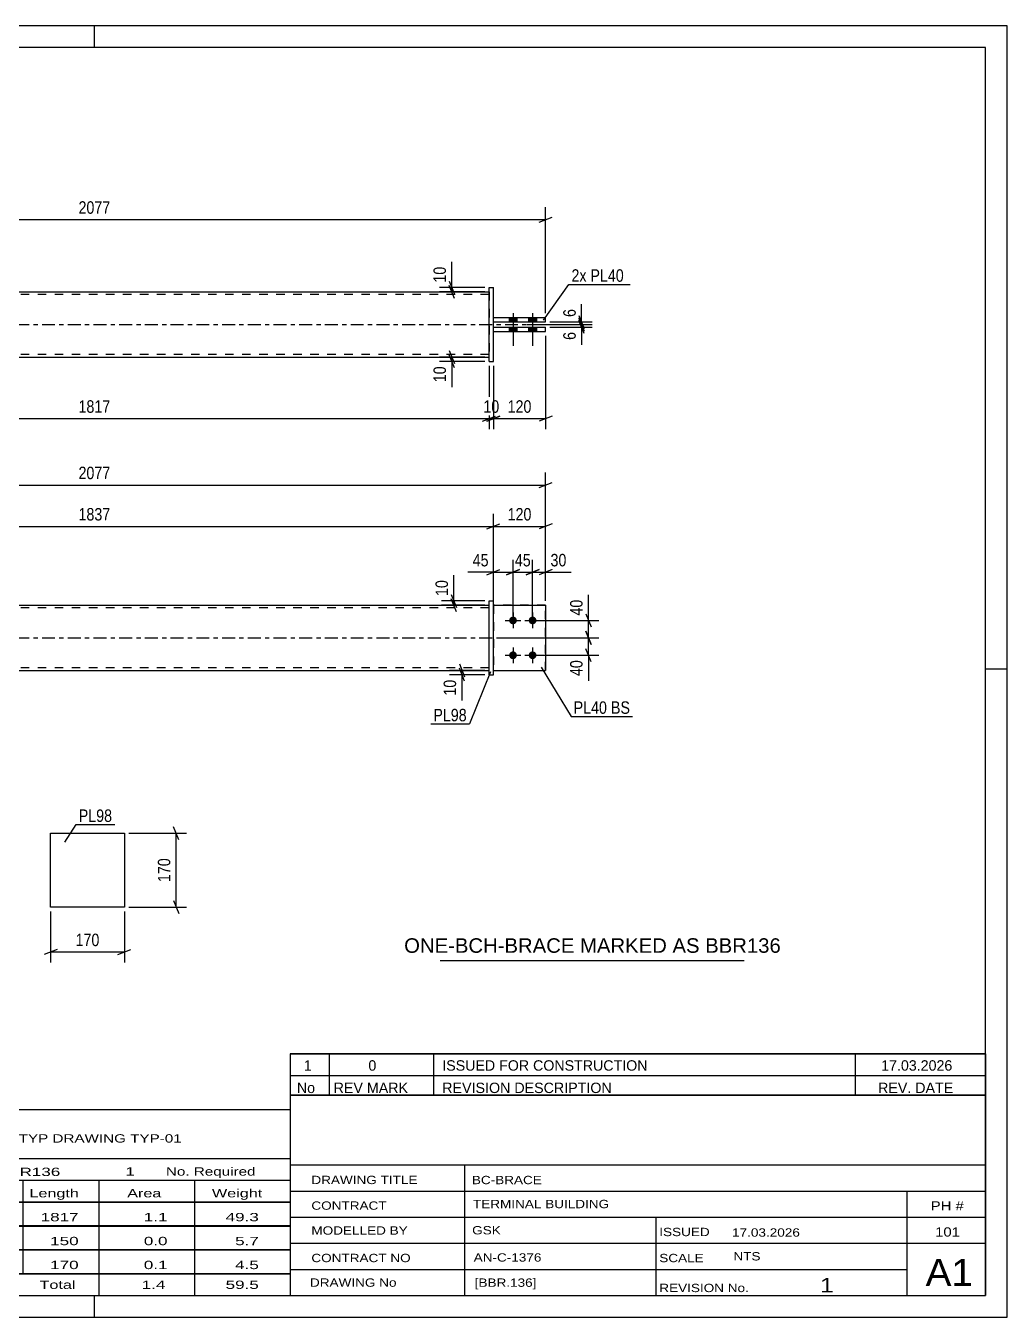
# Model space of a CAD drawing. Header units: millimetres. Extents: x 0 to 420, y 0 to 297.
# Drawn here: x 194.2 to 420, y 0 to 297 of the extents above; entities that cross this region are included whole.
import ezdxf

# ---------------------------------------------------------------- set-up
doc = ezdxf.new("R2010")
doc.units = ezdxf.units.MM
doc.linetypes.add('DXK_LINE_DOT2', pattern=[3.9198, 1.9599, -1.9599])
doc.linetypes.add('DXK_LINE_DOT3', pattern=[5.9187, 2.979, -0.9799, 0.9799, -0.9799])
doc.styles.add('Arial', font='ARIAL.TTF', dxfattribs={"height": 0.2})
doc.styles.add('Arial Narrow', font='ARIALN.TTF', dxfattribs={"height": 0.2})

# ---------------------------------------------------------------- blocks, each defined once
blk = doc.blocks.new('Unknown-580605734-1163')
at = {"color": 5, "linetype": 'Continuous'}
for p, q in [((420, 297), (0, 297)), ((210, 292), (210, 297)), ((420, 0), (420, 297)), ((415, 292), (5, 292)), ((415, 5), (415, 292)), ((420, 149), (415, 149)), ((5, 5), (415, 5)), ((210, 0), (210, 5)), ((0, 0), (420, 0))]:
    blk.add_line(p, q, dxfattribs=at)
blk = doc.blocks.new('Part-580605734-1823 - 1791')
at = {"color": 2, "linetype": 'Continuous'}
for p, q in [((301.78, 163.74), (313.78, 163.74)), ((313.78, 163.74), (313.78, 148.74)), ((301.78, 148.74), (313.78, 148.74))]:
    blk.add_line(p, q, dxfattribs=at)
at = {"color": 7, "linetype": 'DXK_LINE_DOT2'}
blk.add_line((301.78, 163.74), (301.78, 148.74), dxfattribs=at)
blk = doc.blocks.new('Part-580605734-1803 - 1791')
at = {"color": 2, "linetype": 'Continuous'}
for p, q in [((300.78, 147.74), (300.78, 164.74)), ((300.78, 164.74), (301.78, 164.74)), ((301.78, 147.74), (301.78, 164.74)), ((300.78, 147.74), (301.78, 147.74))]:
    blk.add_line(p, q, dxfattribs=at)
blk = doc.blocks.new('Part-580605734-1828 - 1791')
at = {"color": 2, "linetype": 'Continuous'}
for p, q in [((119.12, 163.74), (300.78, 163.74)), ((119.12, 148.74), (300.78, 148.74))]:
    blk.add_line(p, q, dxfattribs=at)
at = {"color": 7, "linetype": 'DXK_LINE_DOT2'}
for p, q in [((119.12, 148.74), (119.12, 163.74)), ((300.78, 148.74), (300.78, 163.74)), ((300.78, 163.14), (119.12, 163.14)), ((300.78, 149.34), (119.12, 149.34))]:
    blk.add_line(p, q, dxfattribs=at)
at = {"color": 7, "linetype": 'DXK_LINE_DOT3'}
blk.add_line((109.12, 156.24), (310.78, 156.24), dxfattribs=at)
blk = doc.blocks.new('Bolt-580605734-1834 - 1791')
at = {"linetype": 'Continuous'}
for points in [[(306.28, 161.14, -1), (306.28, 159.34, -1)], [(310.78, 161.14, -1), (310.78, 159.34, -1)], [(306.28, 153.14, -1), (306.28, 151.34, -1)], [(310.78, 153.14, -1), (310.78, 151.34, -1)]]:
    blk.add_hatch(color=1, dxfattribs=at).paths.add_polyline_path(points)
at = {"color": 1, "linetype": 'Continuous'}
for p, q in [((306.28, 162.04), (306.28, 158.44)), ((310.78, 162.04), (310.78, 158.44)), ((304.48, 160.24), (308.08, 160.24)), ((308.98, 160.24), (312.58, 160.24)), ((304.48, 152.24), (308.08, 152.24)), ((306.28, 154.04), (306.28, 150.44)), ((308.98, 152.24), (312.58, 152.24)), ((310.78, 154.04), (310.78, 150.44))]:
    blk.add_line(p, q, dxfattribs=at)
blk = doc.blocks.new('Part-580605734-1839 - 1791')
at = {"color": 7, "linetype": 'DXK_LINE_DOT2'}
for p, q in [((313.78, 163.74), (301.78, 163.74)), ((301.78, 163.74), (301.78, 148.74)), ((313.78, 148.74), (313.78, 163.74)), ((301.78, 148.74), (313.78, 148.74))]:
    blk.add_line(p, q, dxfattribs=at)
blk = doc.blocks.new('Part-580605734-2139 - 2128')
at = {"color": 2, "linetype": 'Continuous'}
for p, q in [((300.78, 219.81), (300.78, 236.81)), ((300.78, 236.81), (301.78, 236.81)), ((301.78, 219.81), (301.78, 236.81)), ((300.78, 219.81), (301.78, 219.81))]:
    blk.add_line(p, q, dxfattribs=at)
blk = doc.blocks.new('Bolt-580605734-2133 - 2128')
at = {"linetype": 'Continuous'}
for points in [[(307.18, 229.91), (305.38, 229.91), (305.38, 228.91), (307.18, 228.91)], [(307.18, 229.91), (305.38, 229.91), (305.38, 228.91), (307.18, 228.91)], [(311.68, 229.91), (309.88, 229.91), (309.88, 228.91), (311.68, 228.91)], [(311.68, 229.91), (309.88, 229.91), (309.88, 228.91), (311.68, 228.91)], [(307.18, 227.71), (305.38, 227.71), (305.38, 226.71), (307.18, 226.71)], [(307.18, 227.71), (305.38, 227.71), (305.38, 226.71), (307.18, 226.71)], [(311.68, 227.71), (309.88, 227.71), (309.88, 226.71), (311.68, 226.71)], [(311.68, 227.71), (309.88, 227.71), (309.88, 226.71), (311.68, 226.71)]]:
    blk.add_hatch(color=1, dxfattribs=at).paths.add_polyline_path(points)
at = {"color": 1, "linetype": 'Continuous'}
for p, q in [((305.38, 229.91), (305.38, 228.91)), ((305.38, 229.91), (305.38, 228.91)), ((306.28, 230.91), (306.28, 223.41)), ((306.28, 230.91), (306.28, 223.41)), ((307.18, 229.91), (307.18, 228.91)), ((307.18, 229.91), (307.18, 228.91)), ((309.88, 229.91), (309.88, 228.91)), ((309.88, 229.91), (309.88, 228.91)), ((310.78, 230.91), (310.78, 223.41)), ((310.78, 230.91), (310.78, 223.41)), ((311.68, 229.91), (311.68, 228.91)), ((311.68, 229.91), (311.68, 228.91)), ((305.38, 227.71), (305.38, 226.71)), ((305.38, 227.71), (305.38, 226.71)), ((307.18, 227.71), (307.18, 226.71)), ((307.18, 227.71), (307.18, 226.71)), ((309.88, 227.71), (309.88, 226.71)), ((309.88, 227.71), (309.88, 226.71)), ((311.68, 227.71), (311.68, 226.71)), ((311.68, 227.71), (311.68, 226.71))]:
    blk.add_line(p, q, dxfattribs=at)
blk = doc.blocks.new('Part-580605734-2138 - 2128')
at = {"color": 2, "linetype": 'Continuous'}
for p, q in [((119.12, 235.81), (300.78, 235.81)), ((119.12, 220.81), (300.78, 220.81))]:
    blk.add_line(p, q, dxfattribs=at)
at = {"color": 7, "linetype": 'DXK_LINE_DOT2'}
for p, q in [((119.12, 220.81), (119.12, 235.81)), ((300.78, 235.21), (119.12, 235.21)), ((300.78, 235.81), (300.78, 220.81)), ((300.78, 221.41), (119.12, 221.41))]:
    blk.add_line(p, q, dxfattribs=at)
at = {"color": 7, "linetype": 'DXK_LINE_DOT3'}
blk.add_line((109.12, 228.31), (310.78, 228.31), dxfattribs=at)
blk = doc.blocks.new('Part-580605734-2155 - 2128')
at = {"color": 2, "linetype": 'Continuous'}
for p, q in [((301.78, 229.91), (313.78, 229.91)), ((301.78, 228.91), (313.78, 228.91)), ((313.78, 228.91), (313.78, 229.91))]:
    blk.add_line(p, q, dxfattribs=at)
at = {"color": 7, "linetype": 'DXK_LINE_DOT2'}
blk.add_line((301.78, 228.91), (301.78, 229.91), dxfattribs=at)
blk = doc.blocks.new('Part-580605734-2160 - 2128')
at = {"color": 2, "linetype": 'Continuous'}
for p, q in [((301.78, 227.71), (313.78, 227.71)), ((301.78, 226.71), (313.78, 226.71)), ((313.78, 226.71), (313.78, 227.71))]:
    blk.add_line(p, q, dxfattribs=at)
at = {"color": 7, "linetype": 'DXK_LINE_DOT2'}
blk.add_line((301.78, 226.71), (301.78, 227.71), dxfattribs=at)
blk = doc.blocks.new('Part-580605734-1390 - 1374')
at = {"color": 2, "linetype": 'Continuous'}
for p, q in [((199.86, 94.31), (199.86, 111.31)), ((199.86, 111.31), (216.86, 111.31)), ((216.86, 111.31), (216.86, 94.31)), ((216.86, 94.31), (199.86, 94.31))]:
    blk.add_line(p, q, dxfattribs=at)
blk = doc.blocks.new('StraightDimension-580605734-1951 - 1791')
at = {"color": 7, "linetype": 'Continuous'}
for p, q in [((118.12, 157.24), (118.12, 184.73)), ((301.78, 164.74), (301.78, 184.73)), ((119.62, 182.48), (116.62, 181.28)), ((118.12, 181.88), (301.78, 181.88)), ((300.28, 181.28), (303.28, 182.48))]:
    blk.add_line(p, q, dxfattribs=at)
at = {"color": 0}
blk.add_wipeout([(214.21, 182.63), (214.21, 186.83), (205.69, 186.83), (205.69, 182.63)], dxfattribs=at)
at = {"color": 3, "style": 'Arial Narrow'}
blk.add_text('1837', height=2.863, dxfattribs=at).set_placement((206.29, 183.23))
blk = doc.blocks.new('StraightDimension-580605734-1867 - 1791')
at = {"color": 7, "linetype": 'Continuous'}
for p, q in [((306.28, 161.24), (306.28, 174.18)), ((310.78, 161.24), (310.78, 174.18)), ((304.78, 170.73), (307.78, 171.93)), ((306.28, 171.33), (310.78, 171.33)), ((312.28, 171.93), (309.28, 170.73))]:
    blk.add_line(p, q, dxfattribs=at)
at = {"color": 0}
blk.add_wipeout([(310.96, 172.08), (310.96, 176.28), (306.11, 176.28), (306.11, 172.08)], dxfattribs=at)
at = {"color": 3, "style": 'Arial Narrow'}
blk.add_text('45', height=2.863, dxfattribs=at).set_placement((306.71, 172.68))
blk = doc.blocks.new('StraightDimension-580605734-1897 - 1791')
at = {"color": 7, "linetype": 'Continuous'}
for p, q in [((106.12, 164.74), (106.12, 194.24)), ((313.78, 164.74), (313.78, 194.24)), ((107.62, 191.99), (104.62, 190.79)), ((106.12, 191.39), (313.78, 191.39)), ((312.28, 190.79), (315.28, 191.99))]:
    blk.add_line(p, q, dxfattribs=at)
at = {"color": 0}
blk.add_wipeout([(214.21, 192.14), (214.21, 196.34), (205.69, 196.34), (205.69, 192.14)], dxfattribs=at)
at = {"color": 3, "style": 'Arial Narrow'}
blk.add_text('2077', height=2.863, dxfattribs=at).set_placement((206.29, 192.74))
blk = doc.blocks.new('StraightDimension-580605734-1851 - 1791')
at = {"color": 7, "linetype": 'Continuous'}
for p, q in [((301.78, 164.74), (301.78, 174.18)), ((306.28, 161.24), (306.28, 174.18)), ((300.28, 170.73), (303.28, 171.93)), ((301.78, 171.33), (306.28, 171.33)), ((307.78, 171.93), (304.78, 170.73))]:
    blk.add_line(p, q, dxfattribs=at)
at = {"color": 0}
blk.add_wipeout([(301.26, 172.08), (301.26, 176.28), (296.4, 176.28), (296.4, 172.08)], dxfattribs=at)
at = {"color": 7, "linetype": 'Continuous'}
blk.add_line((301.78, 171.33), (295.88, 171.33), dxfattribs=at)
blk.add_line((301.78, 171.33), (295.88, 171.33), dxfattribs=at)
at = {"color": 3, "style": 'Arial Narrow'}
blk.add_text('45', height=2.863, dxfattribs=at).set_placement((297, 172.68))
blk = doc.blocks.new('StraightDimension-580605734-1880 - 1791')
at = {"color": 7, "linetype": 'Continuous'}
for p, q in [((310.78, 161.24), (310.78, 174.18)), ((313.78, 164.74), (313.78, 174.18)), ((309.28, 170.73), (312.28, 171.93)), ((310.78, 171.33), (313.78, 171.33)), ((315.28, 171.93), (312.28, 170.73))]:
    blk.add_line(p, q, dxfattribs=at)
at = {"color": 0}
blk.add_wipeout([(319.17, 172.08), (319.17, 176.28), (314.31, 176.28), (314.31, 172.08)], dxfattribs=at)
at = {"color": 7, "linetype": 'Continuous'}
blk.add_line((313.78, 171.33), (319.69, 171.33), dxfattribs=at)
blk.add_line((313.78, 171.33), (319.69, 171.33), dxfattribs=at)
at = {"color": 3, "style": 'Arial Narrow'}
blk.add_text('30', height=2.863, dxfattribs=at).set_placement((314.91, 172.68))
blk = doc.blocks.new('StraightDimension-580605734-1917 - 1791')
at = {"color": 7, "linetype": 'Continuous'}
for p, q in [((323.03, 161.74), (324.23, 158.74)), ((311.78, 160.24), (326.03, 160.24)), ((324.23, 154.74), (323.03, 157.74)), ((323.63, 156.24), (323.63, 160.24)), ((302.78, 156.24), (326.03, 156.24))]:
    blk.add_line(p, q, dxfattribs=at)
at = {"color": 0}
blk.add_wipeout([(322.88, 165.62), (318.68, 165.62), (318.68, 160.76), (322.88, 160.76)], dxfattribs=at)
at = {"color": 7, "linetype": 'Continuous'}
blk.add_line((323.63, 160.24), (323.63, 166.14), dxfattribs=at)
blk.add_line((323.63, 160.24), (323.63, 166.14), dxfattribs=at)
at = {"color": 3, "style": 'Arial Narrow'}
blk.add_text('40', height=2.863, rotation=90.0002, dxfattribs=at).set_placement((322.28, 161.36))
blk = doc.blocks.new('StraightDimension-580605734-1926 - 1791')
at = {"color": 7, "linetype": 'Continuous'}
for p, q in [((323.03, 157.74), (324.23, 154.74)), ((302.78, 156.24), (326.03, 156.24)), ((323.63, 152.24), (323.63, 156.24)), ((311.78, 152.24), (326.03, 152.24)), ((324.23, 150.74), (323.03, 153.74))]:
    blk.add_line(p, q, dxfattribs=at)
at = {"color": 0}
blk.add_wipeout([(322.88, 151.71), (318.68, 151.71), (318.68, 146.85), (322.88, 146.85)], dxfattribs=at)
at = {"color": 7, "linetype": 'Continuous'}
blk.add_line((323.63, 152.24), (323.63, 146.33), dxfattribs=at)
blk.add_line((323.63, 152.24), (323.63, 146.33), dxfattribs=at)
at = {"color": 3, "style": 'Arial Narrow'}
blk.add_text('40', height=2.863, rotation=90.0002, dxfattribs=at).set_placement((322.28, 147.45))
blk = doc.blocks.new('StraightDimension-580605734-1966 - 1791')
at = {"color": 7, "linetype": 'Continuous'}
for p, q in [((301.78, 164.74), (301.78, 184.73)), ((313.78, 164.74), (313.78, 184.73)), ((300.28, 181.28), (303.28, 182.48)), ((301.78, 181.88), (313.78, 181.88)), ((315.28, 182.48), (312.28, 181.28))]:
    blk.add_line(p, q, dxfattribs=at)
at = {"color": 0}
blk.add_wipeout([(311.13, 182.63), (311.13, 186.83), (304.44, 186.83), (304.44, 182.63)], dxfattribs=at)
at = {"color": 3, "style": 'Arial Narrow'}
blk.add_text('120', height=2.863, dxfattribs=at).set_placement((305.04, 183.23))
blk = doc.blocks.new('StraightDimension-580605734-2080 - 1791')
at = {"color": 7, "linetype": 'Continuous'}
for p, q in [((299.78, 148.74), (291.68, 148.74)), ((293.93, 150.24), (295.13, 147.24)), ((295.13, 146.24), (293.93, 149.24)), ((294.53, 147.74), (294.53, 148.74)), ((299.78, 147.74), (291.68, 147.74))]:
    blk.add_line(p, q, dxfattribs=at)
at = {"color": 0}
blk.add_wipeout([(293.78, 147.21), (289.58, 147.21), (289.58, 142.35), (293.78, 142.35)], dxfattribs=at)
at = {"color": 7, "linetype": 'Continuous'}
blk.add_line((294.53, 147.74), (294.53, 141.83), dxfattribs=at)
blk.add_line((294.53, 147.74), (294.53, 141.83), dxfattribs=at)
at = {"color": 3, "style": 'Arial Narrow'}
blk.add_text('10', height=2.863, rotation=90.0002, dxfattribs=at).set_placement((293.18, 142.95))
blk = doc.blocks.new('StraightDimension-580605734-2089 - 1791')
at = {"color": 7, "linetype": 'Continuous'}
for p, q in [((299.78, 164.74), (289.81, 164.74)), ((299.78, 163.74), (289.81, 163.74)), ((292.06, 166.24), (293.26, 163.24)), ((293.26, 162.24), (292.06, 165.24)), ((292.66, 163.74), (292.66, 164.74))]:
    blk.add_line(p, q, dxfattribs=at)
at = {"color": 0}
blk.add_wipeout([(291.91, 170.12), (287.71, 170.12), (287.71, 165.26), (291.91, 165.26)], dxfattribs=at)
at = {"color": 7, "linetype": 'Continuous'}
blk.add_line((292.66, 164.74), (292.66, 170.64), dxfattribs=at)
blk.add_line((292.66, 164.74), (292.66, 170.64), dxfattribs=at)
at = {"color": 3, "style": 'Arial Narrow'}
blk.add_text('10', height=2.863, rotation=90.0002, dxfattribs=at).set_placement((291.31, 165.86))
blk = doc.blocks.new('StraightDimension-580605734-2196 - 2128')
at = {"color": 7, "linetype": 'Continuous'}
for p, q in [((119.12, 218.81), (119.12, 204.26)), ((300.78, 218.81), (300.78, 204.26)), ((120.62, 207.26), (117.62, 206.06)), ((119.12, 206.66), (300.78, 206.66)), ((299.28, 206.06), (302.28, 207.26))]:
    blk.add_line(p, q, dxfattribs=at)
at = {"color": 0}
blk.add_wipeout([(214.21, 207.41), (214.21, 211.61), (205.69, 211.61), (205.69, 207.41)], dxfattribs=at)
at = {"color": 3, "style": 'Arial Narrow'}
blk.add_text('1817', height=2.863, dxfattribs=at).set_placement((206.29, 208.01))
blk = doc.blocks.new('StraightDimension-580605734-2185 - 2128')
at = {"color": 7, "linetype": 'Continuous'}
for p, q in [((107.62, 253.03), (104.62, 251.83)), ((106.12, 230.91), (106.12, 255.28)), ((312.28, 251.83), (315.28, 253.03)), ((313.78, 230.91), (313.78, 255.28)), ((106.12, 252.43), (313.78, 252.43))]:
    blk.add_line(p, q, dxfattribs=at)
at = {"color": 0}
blk.add_wipeout([(214.21, 253.18), (214.21, 257.38), (205.69, 257.38), (205.69, 253.18)], dxfattribs=at)
at = {"color": 3, "style": 'Arial Narrow'}
blk.add_text('2077', height=2.863, dxfattribs=at).set_placement((206.29, 253.78))
blk = doc.blocks.new('StraightDimension-580605734-2223 - 2128')
at = {"color": 7, "linetype": 'Continuous'}
for p, q in [((300.78, 218.81), (300.78, 204.26)), ((301.78, 218.81), (301.78, 204.26)), ((299.28, 206.06), (302.28, 207.26)), ((303.28, 207.26), (300.28, 206.06)), ((300.78, 206.66), (301.78, 206.66))]:
    blk.add_line(p, q, dxfattribs=at)
at = {"color": 0}
blk.add_wipeout([(303.71, 207.41), (303.71, 211.61), (298.86, 211.61), (298.86, 207.41)], dxfattribs=at)
at = {"color": 3, "style": 'Arial Narrow'}
blk.add_text('10', height=2.863, dxfattribs=at).set_placement((299.46, 208.01))
blk = doc.blocks.new('StraightDimension-580605734-2232 - 2128')
at = {"color": 7, "linetype": 'Continuous'}
for p, q in [((313.78, 225.71), (313.78, 204.26)), ((301.78, 218.81), (301.78, 204.26)), ((300.28, 206.06), (303.28, 207.26)), ((301.78, 206.66), (313.78, 206.66)), ((315.28, 207.26), (312.28, 206.06))]:
    blk.add_line(p, q, dxfattribs=at)
at = {"color": 0}
blk.add_wipeout([(311.13, 207.41), (311.13, 211.61), (304.44, 211.61), (304.44, 207.41)], dxfattribs=at)
at = {"color": 3, "style": 'Arial Narrow'}
blk.add_text('120', height=2.863, dxfattribs=at).set_placement((305.04, 208.01))
blk = doc.blocks.new('StraightDimension-580605734-2243 - 2128')
at = {"color": 7, "linetype": 'Continuous'}
for p, q in [((299.78, 220.81), (289.34, 220.81)), ((299.78, 219.81), (289.34, 219.81)), ((291.59, 222.31), (292.79, 219.31)), ((292.79, 218.31), (291.59, 221.31)), ((292.19, 219.81), (292.19, 220.81))]:
    blk.add_line(p, q, dxfattribs=at)
at = {"color": 0}
blk.add_wipeout([(291.44, 219.29), (287.24, 219.29), (287.24, 214.43), (291.44, 214.43)], dxfattribs=at)
at = {"color": 7, "linetype": 'Continuous'}
blk.add_line((292.19, 219.81), (292.19, 213.9), dxfattribs=at)
blk.add_line((292.19, 219.81), (292.19, 213.9), dxfattribs=at)
at = {"color": 3, "style": 'Arial Narrow'}
blk.add_text('10', height=2.863, rotation=90.0002, dxfattribs=at).set_placement((290.84, 215.03))
blk = doc.blocks.new('StraightDimension-580605734-2264 - 2128')
at = {"color": 7, "linetype": 'Continuous'}
for p, q in [((321.46, 229.81), (322.66, 226.81)), ((322.66, 226.21), (321.46, 229.21)), ((309.53, 228.31), (324.46, 228.31)), ((314.78, 227.71), (324.46, 227.71)), ((322.06, 227.71), (322.06, 228.31))]:
    blk.add_line(p, q, dxfattribs=at)
at = {"color": 0}
blk.add_wipeout([(321.31, 227.19), (317.11, 227.19), (317.11, 224.16), (321.31, 224.16)], dxfattribs=at)
at = {"color": 7, "linetype": 'Continuous'}
blk.add_line((322.06, 227.71), (322.06, 223.63), dxfattribs=at)
blk.add_line((322.06, 227.71), (322.06, 223.63), dxfattribs=at)
at = {"color": 3, "style": 'Arial Narrow'}
blk.add_text('6', height=2.86, rotation=90.0002, dxfattribs=at).set_placement((320.71, 224.76))
blk = doc.blocks.new('StraightDimension-580605734-2273 - 2128')
at = {"color": 7, "linetype": 'Continuous'}
for p, q in [((314.78, 228.91), (324.46, 228.91)), ((321.46, 230.41), (322.66, 227.41)), ((322.66, 226.81), (321.46, 229.81)), ((322.06, 228.31), (322.06, 228.91)), ((309.53, 228.31), (324.46, 228.31))]:
    blk.add_line(p, q, dxfattribs=at)
at = {"color": 0}
blk.add_wipeout([(321.31, 232.46), (317.11, 232.46), (317.11, 229.44), (321.31, 229.44)], dxfattribs=at)
at = {"color": 7, "linetype": 'Continuous'}
blk.add_line((322.06, 228.91), (322.06, 232.99), dxfattribs=at)
blk.add_line((322.06, 228.91), (322.06, 232.99), dxfattribs=at)
at = {"color": 3, "style": 'Arial Narrow'}
blk.add_text('6', height=2.86, rotation=90.0002, dxfattribs=at).set_placement((320.71, 230.04))
blk = doc.blocks.new('StraightDimension-580605734-2282 - 2128')
at = {"color": 7, "linetype": 'Continuous'}
for p, q in [((291.59, 238.31), (292.79, 235.31)), ((299.78, 236.81), (289.34, 236.81)), ((299.78, 235.81), (289.34, 235.81)), ((292.79, 234.31), (291.59, 237.31)), ((292.19, 235.81), (292.19, 236.81))]:
    blk.add_line(p, q, dxfattribs=at)
at = {"color": 0}
blk.add_wipeout([(291.44, 242.19), (287.24, 242.19), (287.24, 237.34), (291.44, 237.34)], dxfattribs=at)
at = {"color": 7, "linetype": 'Continuous'}
blk.add_line((292.19, 236.81), (292.19, 242.72), dxfattribs=at)
blk.add_line((292.19, 236.81), (292.19, 242.72), dxfattribs=at)
at = {"color": 3, "style": 'Arial Narrow'}
blk.add_text('10', height=2.863, rotation=90.0002, dxfattribs=at).set_placement((290.84, 237.94))
blk = doc.blocks.new('StraightDimension-580605734-1402 - 1374')
at = {"color": 7, "linetype": 'Continuous'}
for p, q in [((199.86, 93.31), (199.86, 81.59)), ((216.86, 93.31), (216.86, 81.59)), ((201.36, 84.59), (198.36, 83.39)), ((199.86, 83.99), (216.86, 83.99)), ((215.36, 83.39), (218.36, 84.59))]:
    blk.add_line(p, q, dxfattribs=at)
at = {"color": 0}
blk.add_wipeout([(211.71, 84.74), (211.71, 88.94), (205.02, 88.94), (205.02, 84.74)], dxfattribs=at)
at = {"color": 3, "style": 'Arial Narrow'}
blk.add_text('170', height=2.863, dxfattribs=at).set_placement((205.62, 85.34))
blk = doc.blocks.new('StraightDimension-580605734-1392 - 1374')
at = {"color": 7, "linetype": 'Continuous'}
for p, q in [((217.86, 111.31), (231.16, 111.31)), ((229.36, 109.81), (228.16, 112.81)), ((228.76, 94.31), (228.76, 111.31)), ((228.16, 95.81), (229.36, 92.81)), ((217.86, 94.31), (231.16, 94.31))]:
    blk.add_line(p, q, dxfattribs=at)
at = {"color": 0}
blk.add_wipeout([(228.01, 106.15), (223.81, 106.15), (223.81, 99.47), (228.01, 99.47)], dxfattribs=at)
at = {"color": 3, "style": 'Arial Narrow'}
blk.add_text('170', height=2.863, rotation=90.0002, dxfattribs=at).set_placement((227.41, 100.07))
blk = doc.blocks.new('Unknown-580605734-3703')
at = {"color": 7, "linetype": 'Continuous'}
for p, q in [((255, 51.05), (255, 5)), ((255, 51.05), (415, 51.05)), ((415, 51), (415, 5)), ((255, 35), (415, 35)), ((295.14, 35), (295.14, 5)), ((255, 29), (415, 29)), ((397, 5.05), (397, 29.05)), ((255, 23), (415, 23)), ((339.14, 23), (339.14, 5)), ((255, 17), (415, 17)), ((255, 11), (397, 11)), ((255, 5), (415, 5))]:
    blk.add_line(p, q, dxfattribs=at)
at = {"color": 7, "style": 'Arial Narrow'}
for s, height, width, p in [('DRAWING TITLE', 1.9089, 1.425378, (259.88, 30.61)), ('BC-BRACE', 1.909, 1.425378, (296.81, 30.59)), ('TERMINAL BUILDING', 1.9089, 1.425378, (297.06, 25.07)), ('CONTRACT', 1.909, 1.425378, (259.88, 24.71)), ('MODELLED BY', 1.9089, 1.425378, (259.88, 18.98)), ('GSK', 1.909, 1.425378, (296.88, 19.04)), ('ISSUED', 1.909, 1.425378, (339.94, 18.64)), ('17.03.2026', 1.909, 1.425378, (356.69, 18.52)), ('CONTRACT NO', 1.9089, 1.425378, (259.88, 12.66)), ('AN-C-1376', 1.909, 1.425378, (297.23, 12.78)), ('SCALE', 1.909, 1.425378, (339.94, 12.65)), ('A1', 6.204, 1.25, (401.24, 7.2)), ('DRAWING No', 1.909, 1.425378, (259.56, 7)), ('[BBR.136]', 1.909, 1.425378, (297.46, 6.99)), ('1', 3.34, 1.5, (376.91, 5.68)), ('REVISION No.', 1.9089, 1.425378, (339.94, 5.77))]:
    blk.add_text(s, height=height, dxfattribs=dict(at, width=width)).set_placement(p)
at = {"color": 7, "linetype": 'Continuous', "style": 'Arial Narrow'}
for s, height, width, p in [('PH #', 2.1, 1.42538, (402.4, 24.55)), ('101', 2.1, 1.42538, (403.41, 18.55)), ('NTS', 1.909, 1.425378, (357, 13.05))]:
    blk.add_text(s, height=height, dxfattribs=dict(at, width=width)).set_placement(p)
blk = doc.blocks.new('Unknown-580605734-3704')
at = {"color": 7, "linetype": 'Continuous'}
for p, q in [((255, 60.55), (415, 60.55)), ((415, 60.55), (255, 60.55)), ((255, 60.55), (255, 55.55)), ((264, 60.55), (264, 55.55)), ((288, 60.55), (288, 55.55)), ((385, 60.55), (385, 55.55)), ((415, 60.55), (415, 55.55)), ((255, 55.55), (415, 55.55)), ((255, 55.55), (255, 51.05)), ((255, 55.55), (415, 55.55)), ((264, 55.55), (264, 51.05)), ((288, 55.55), (288, 51.05)), ((385, 55.55), (385, 51.05)), ((415, 55.55), (415, 51.05)), ((415, 51.05), (255, 51.05))]:
    blk.add_line(p, q, dxfattribs=at)
at = {"color": 7, "linetype": 'Continuous', "style": 'Arial Narrow'}
for s, height, width, p in [('1', 2.39, 1.196471, (258.16, 56.7)), ('0', 2.39, 1.196471, (273, 56.7)), ('ISSUED FOR CONSTRUCTION', 2.3861, 1.196471, (290, 56.7)), ('17.03.2026', 2.386, 1.196471, (391, 56.7)), ('No', 2.386, 1.2, (256.54, 51.55)), ('REV MARK', 2.386, 1.2, (265, 51.55)), ('REVISION DESCRIPTION', 2.3861, 1.2, (290, 51.55)), ('REV. DATE', 2.386, 1.2, (390.28, 51.55))]:
    blk.add_text(s, height=height, dxfattribs=dict(at, width=width)).set_placement(p)
blk = doc.blocks.new('Unknown-580605734-3705')
at = {"color": 7, "linetype": 'Continuous'}
for p, q in [((95, 47.75), (255, 47.75)), ((95, 36.5), (95, 47.75)), ((255, 47.75), (255, 36.5)), ((95, 36.5), (255, 36.5)), ((95, 36.5), (95, 31.5)), ((255, 36.5), (255, 31.5)), ((95, 31.5), (255, 31.5)), ((95, 31.5), (95, 26.5)), ((119, 31.5), (119, 26.5)), ((154.5, 31.5), (154.5, 26.5)), ((180.5, 31.5), (180.5, 26.5)), ((193.5, 31.5), (193.5, 26.5)), ((211, 31.5), (211, 26.5)), ((233, 31.5), (233, 26.5)), ((255, 31.5), (255, 26.5)), ((95, 26.5), (255, 26.5)), ((95, 26.45), (95, 21.05)), ((95, 26.45), (255, 26.45)), ((119, 26.5), (119, 21)), ((154.5, 26.5), (154.5, 21)), ((180.5, 26.5), (180.5, 21)), ((193.5, 26.5), (193.5, 21)), ((211, 26.5), (211, 21)), ((233, 26.5), (233, 21)), ((255, 26.45), (255, 21.05)), ((95, 21.05), (255, 21.05)), ((95, 20.95), (95, 15.55)), ((95, 20.95), (255, 20.95)), ((119, 21), (119, 15.5)), ((154.5, 21), (154.5, 15.5)), ((180.5, 21), (180.5, 15.5)), ((193.5, 21), (193.5, 15.5)), ((211, 21), (211, 15.5)), ((233, 21), (233, 15.5)), ((255, 20.95), (255, 15.55)), ((95, 15.55), (255, 15.55)), ((95, 15.45), (95, 10.05)), ((95, 15.45), (255, 15.45)), ((119, 15.5), (119, 10)), ((154.5, 15.5), (154.5, 10)), ((180.5, 15.5), (180.5, 10)), ((193.5, 15.5), (193.5, 10)), ((211, 15.5), (211, 10)), ((233, 15.5), (233, 10)), ((255, 15.45), (255, 10.05)), ((95, 10.05), (255, 10.05)), ((95, 10), (255, 10)), ((95, 10), (95, 5)), ((211, 10), (211, 5)), ((233, 10), (233, 5)), ((255, 10), (255, 5)), ((95, 5), (255, 5))]:
    blk.add_line(p, q, dxfattribs=at)
at = {"color": 7, "style": 'Arial Narrow'}
for s, height, width, p in [('GENERAL NOTES & WELD DETAILS :', 2.8633, 1.4, (96.15, 40.06)), ('REFER TYP DRAWING TYP-01', 1.9089, 1.6, (179.7, 40.16)), ("MATERIAL LIST FOR ASSEMBLY MK'D", 1.9089, 1.6, (96.15, 32.56)), ('BBR136', 1.909, 1.794707, (187.48, 32.47)), ('1', 1.91, 1.794707, (217.08, 32.56)), ('No. Required', 1.9089, 1.6, (226.41, 32.56)), ('Mark', 1.909, 1.7, (96.34, 27.5)), ('Profile', 1.909, 1.7, (129.41, 27.5)), ('Material', 1.909, 1.7, (159.54, 27.56)), ('No.', 1.909, 1.7, (184.5, 27.56)), ('Length', 1.909, 1.7, (195, 27.56)), ('Area', 1.909, 1.7, (217.5, 27.56)), ('Weight', 1.909, 1.7, (237, 27.56))]:
    blk.add_text(s, height=height, dxfattribs=dict(at, width=width)).set_placement(p)
at = {"color": 7, "linetype": 'Continuous', "style": 'Arial Narrow'}
for s, height, width, p in [('BBR136', 1.909, 1.794707, (96.5, 22.06)), ('SHS150*6', 1.909, 1.794707, (121, 22.06)), ('E350', 1.909, 1.794707, (160.74, 22.06)), ('1', 1.91, 1.794707, (184.86, 22.06)), ('1817', 1.909, 1.794707, (197.58, 22.06)), ('1.1', 1.909, 1.794707, (221.32, 22.06)), ('49.3', 1.909, 1.794707, (240.14, 22.06)), ('PL40', 1.909, 1.794707, (96.5, 16.56)), ('PL10*120', 1.909, 1.794707, (121, 16.56)), ('E350', 1.909, 1.794707, (160.74, 16.56)), ('4', 1.91, 1.794707, (184.86, 16.56)), ('150', 1.909, 1.794707, (199.77, 16.56)), ('0.0', 1.909, 1.794707, (221.32, 16.56)), ('5.7', 1.909, 1.794707, (242.33, 16.56)), ('PL98', 1.909, 1.794707, (96.5, 11.06)), ('PL10*170', 1.909, 1.794707, (121, 11.06)), ('E350', 1.909, 1.794707, (160.74, 11.06)), ('2', 1.91, 1.794707, (184.86, 11.06)), ('170', 1.909, 1.794707, (199.77, 11.06)), ('0.1', 1.909, 1.794707, (221.32, 11.06)), ('4.5', 1.909, 1.794707, (242.33, 11.06)), ('Total', 1.909, 1.7, (197.33, 6.5)), ('1.4', 1.909, 1.794707, (220.83, 6.5)), ('59.5', 1.909, 1.794707, (240.14, 6.5))]:
    blk.add_text(s, height=height, dxfattribs=dict(at, width=width)).set_placement(p)
blk = doc.blocks.new('Unknown-580605734-3706')
at = {"color": 7, "linetype": 'Continuous'}
blk.add_line((289.5, 82.05), (359.5, 82.05), dxfattribs=at)
at = {"color": 7, "style": 'Arial'}
blk.add_text('ONE-BCH-BRACE MARKED AS BBR136', height=3.3428, dxfattribs=at).set_placement((281.23, 83.8))
blk = doc.blocks.new('Mark-580605734-1799 - 1791')
at = {"color": 0}
blk.add_wipeout([(295.63, 137.05), (295.63, 140.05), (287.95, 140.05), (287.95, 137.05)], dxfattribs=at)
blk.add_wipeout([(295.63, 137.05), (295.63, 140.05), (287.95, 140.05), (287.95, 137.05)], dxfattribs=at)
at = {"color": 30, "linetype": 'Continuous'}
for p in [(301.09, 148.43), (287.35, 136.45)]:
    blk.add_line(p, (296.23, 136.45), dxfattribs=at)
at = {"color": 3, "style": 'Arial Narrow'}
blk.add_text('PL98', height=2.863, dxfattribs=at).set_placement((287.95, 137.05))
blk = doc.blocks.new('MarkSet-580605734-2113 - 1791')
at = {"color": 0}
blk.add_wipeout([(327.91, 138.77), (327.91, 141.77), (320.23, 141.77), (320.23, 138.77)], dxfattribs=at)
blk.add_wipeout([(327.91, 138.77), (327.91, 141.77), (320.23, 141.77), (320.23, 138.77)], dxfattribs=at)
at = {"color": 30, "linetype": 'Continuous'}
blk.add_line((312.72, 149.53), (319.63, 138.17), dxfattribs=at)
at = {"color": 0}
blk.add_wipeout([(333.19, 138.77), (333.19, 141.77), (328.81, 141.77), (328.81, 138.77)], dxfattribs=at)
blk.add_wipeout([(333.19, 138.77), (333.19, 141.77), (328.81, 141.77), (328.81, 138.77)], dxfattribs=at)
at = {"color": 30, "linetype": 'Continuous'}
blk.add_line((319.63, 138.17), (333.79, 138.17), dxfattribs=at)
at = {"color": 3, "style": 'Arial Narrow'}
for s, p in [('PL40', (320.23, 138.77)), ('BS', (328.81, 138.77))]:
    blk.add_text(s, height=2.863, dxfattribs=at).set_placement(p)
blk = doc.blocks.new('MarkSet-580605734-2335 - 2128')
at = {"color": 0}
blk.add_wipeout([(323.2, 238.14), (323.2, 241.14), (319.73, 241.14), (319.73, 238.14)], dxfattribs=at)
blk.add_wipeout([(323.2, 238.14), (323.2, 241.14), (319.73, 241.14), (319.73, 238.14)], dxfattribs=at)
at = {"color": 30, "linetype": 'Continuous'}
blk.add_line((313.31, 229.31), (319.13, 237.54), dxfattribs=at)
at = {"color": 0}
blk.add_wipeout([(331.77, 238.14), (331.77, 241.14), (324.1, 241.14), (324.1, 238.14)], dxfattribs=at)
blk.add_wipeout([(331.77, 238.14), (331.77, 241.14), (324.1, 241.14), (324.1, 238.14)], dxfattribs=at)
at = {"color": 30, "linetype": 'Continuous'}
blk.add_line((319.13, 237.54), (333.27, 237.54), dxfattribs=at)
at = {"color": 3, "style": 'Arial Narrow'}
for s, p in [('2x', (319.73, 238.14)), ('PL40', (324.1, 238.14))]:
    blk.add_text(s, height=2.863, dxfattribs=at).set_placement(p)
blk = doc.blocks.new('Mark-580605734-1386 - 1374')
at = {"color": 0}
blk.add_wipeout([(214.03, 113.91), (214.03, 116.91), (206.35, 116.91), (206.35, 113.91)], dxfattribs=at)
blk.add_wipeout([(214.03, 113.91), (214.03, 116.91), (206.35, 116.91), (206.35, 113.91)], dxfattribs=at)
at = {"color": 30, "linetype": 'Continuous'}
for p, q in [((203.12, 109.21), (205.75, 113.31)), ((205.75, 113.31), (214.63, 113.31))]:
    blk.add_line(p, q, dxfattribs=at)
at = {"color": 3, "style": 'Arial Narrow'}
blk.add_text('PL98', height=2.863, dxfattribs=at).set_placement((206.35, 113.91))

msp = doc.modelspace()

# ---------------------------------------------------------------- block references
for name in ['Unknown-580605734-1163', 'Part-580605734-2138 - 2128', 'Part-580605734-2139 - 2128', 'Part-580605734-2155 - 2128', 'Bolt-580605734-2133 - 2128', 'Part-580605734-2160 - 2128', 'Part-580605734-1828 - 1791', 'Part-580605734-1803 - 1791', 'Part-580605734-1823 - 1791', 'Part-580605734-1839 - 1791', 'Bolt-580605734-1834 - 1791', 'Part-580605734-1390 - 1374', 'Unknown-580605734-3706', 'Unknown-580605734-3704', 'Unknown-580605734-3703', 'Unknown-580605734-3705']:
    msp.add_blockref(name, (0, 0))

# ---------------------------------------------------------------- next in the draw order: block references
for name in ['StraightDimension-580605734-2185 - 2128', 'StraightDimension-580605734-2196 - 2128', 'StraightDimension-580605734-1951 - 1791', 'StraightDimension-580605734-1867 - 1791', 'StraightDimension-580605734-2080 - 1791', 'Mark-580605734-1386 - 1374', 'StraightDimension-580605734-1402 - 1374']:
    msp.add_blockref(name, (0, 0))

# ---------------------------------------------------------------- next in the draw order: block references
for name in ['StraightDimension-580605734-2282 - 2128', 'StraightDimension-580605734-2223 - 2128', 'StraightDimension-580605734-1897 - 1791', 'Mark-580605734-1799 - 1791', 'StraightDimension-580605734-1392 - 1374']:
    msp.add_blockref(name, (0, 0))

# ---------------------------------------------------------------- next in the draw order: block references
for name in ['StraightDimension-580605734-2232 - 2128', 'StraightDimension-580605734-1851 - 1791', 'StraightDimension-580605734-1880 - 1791']:
    msp.add_blockref(name, (0, 0))

# ---------------------------------------------------------------- next in the draw order: block references
for name in ['StraightDimension-580605734-2264 - 2128', 'StraightDimension-580605734-2243 - 2128', 'StraightDimension-580605734-1917 - 1791']:
    msp.add_blockref(name, (0, 0))

# ---------------------------------------------------------------- next in the draw order: block references
for name in ['StraightDimension-580605734-2273 - 2128', 'StraightDimension-580605734-1966 - 1791', 'StraightDimension-580605734-1926 - 1791']:
    msp.add_blockref(name, (0, 0))

# ---------------------------------------------------------------- next in the draw order: block references
for name in ['MarkSet-580605734-2335 - 2128', 'StraightDimension-580605734-2089 - 1791', 'MarkSet-580605734-2113 - 1791']:
    msp.add_blockref(name, (0, 0))

doc.saveas('drawing.dxf')
